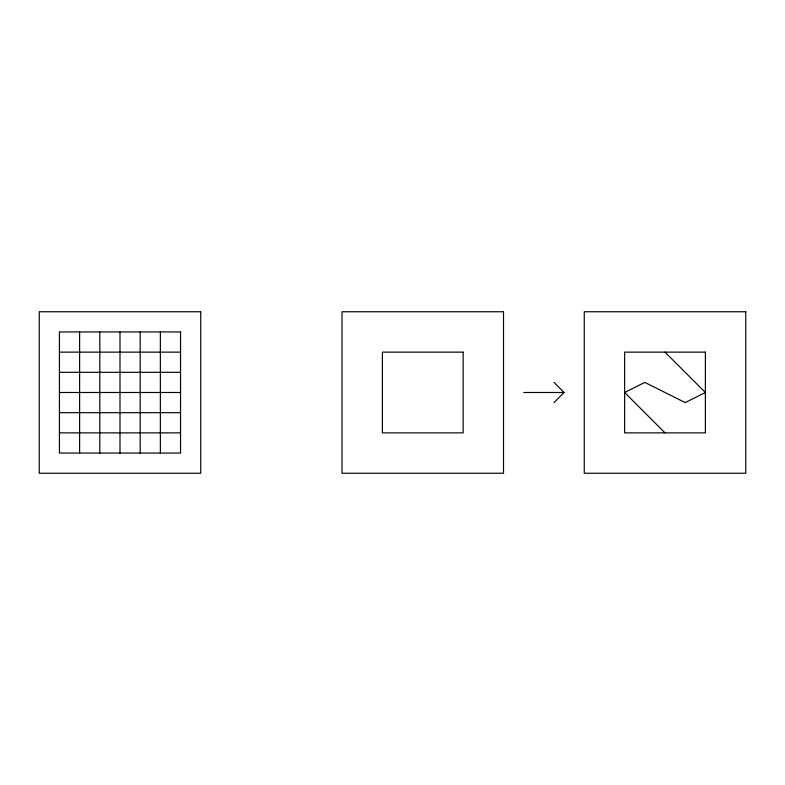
<?xml version="1.0" encoding="UTF-8"?>
<svg xmlns="http://www.w3.org/2000/svg" width="785" height="785" viewBox="0 0 785 785"><rect width="100%" height="100%" fill="white"/><g stroke="black" fill="none" stroke-linecap="round" stroke-linejoin="round"><path stroke-width="1.18" d="M553.984 402.597L564.081 392.5L553.984 382.403M59.434 352.131L180.55 352.131M59.434 372.316L180.55 372.316M59.434 392.5L180.55 392.5M523.703 392.5L564.081 392.5M59.434 412.684L180.55 412.684M59.434 432.869L180.55 432.869M665.003 352.131L705.381 392.5L685.197 402.597L644.819 382.403L624.634 392.5L665.003 432.869M160.366 331.947L160.366 453.053M140.181 331.947L140.181 453.053M119.997 331.947L119.997 453.053M99.803 331.947L99.803 453.053M79.619 331.947L79.619 453.053M200.734 311.753L39.25 311.753L39.25 473.247L200.734 473.247L200.734 311.753M503.519 311.753L342.034 311.753L342.034 473.247L503.519 473.247L503.519 311.753M745.75 311.753L584.266 311.753L584.266 473.247L745.75 473.247L745.75 311.753M180.55 331.947L59.434 331.947L59.434 453.053L180.55 453.053L180.55 331.947M463.15 352.131L382.403 352.131L382.403 432.869L463.15 432.869L463.15 352.131M705.381 352.131L624.634 352.131L624.634 432.869L705.381 432.869L705.381 352.131"/></g></svg>
